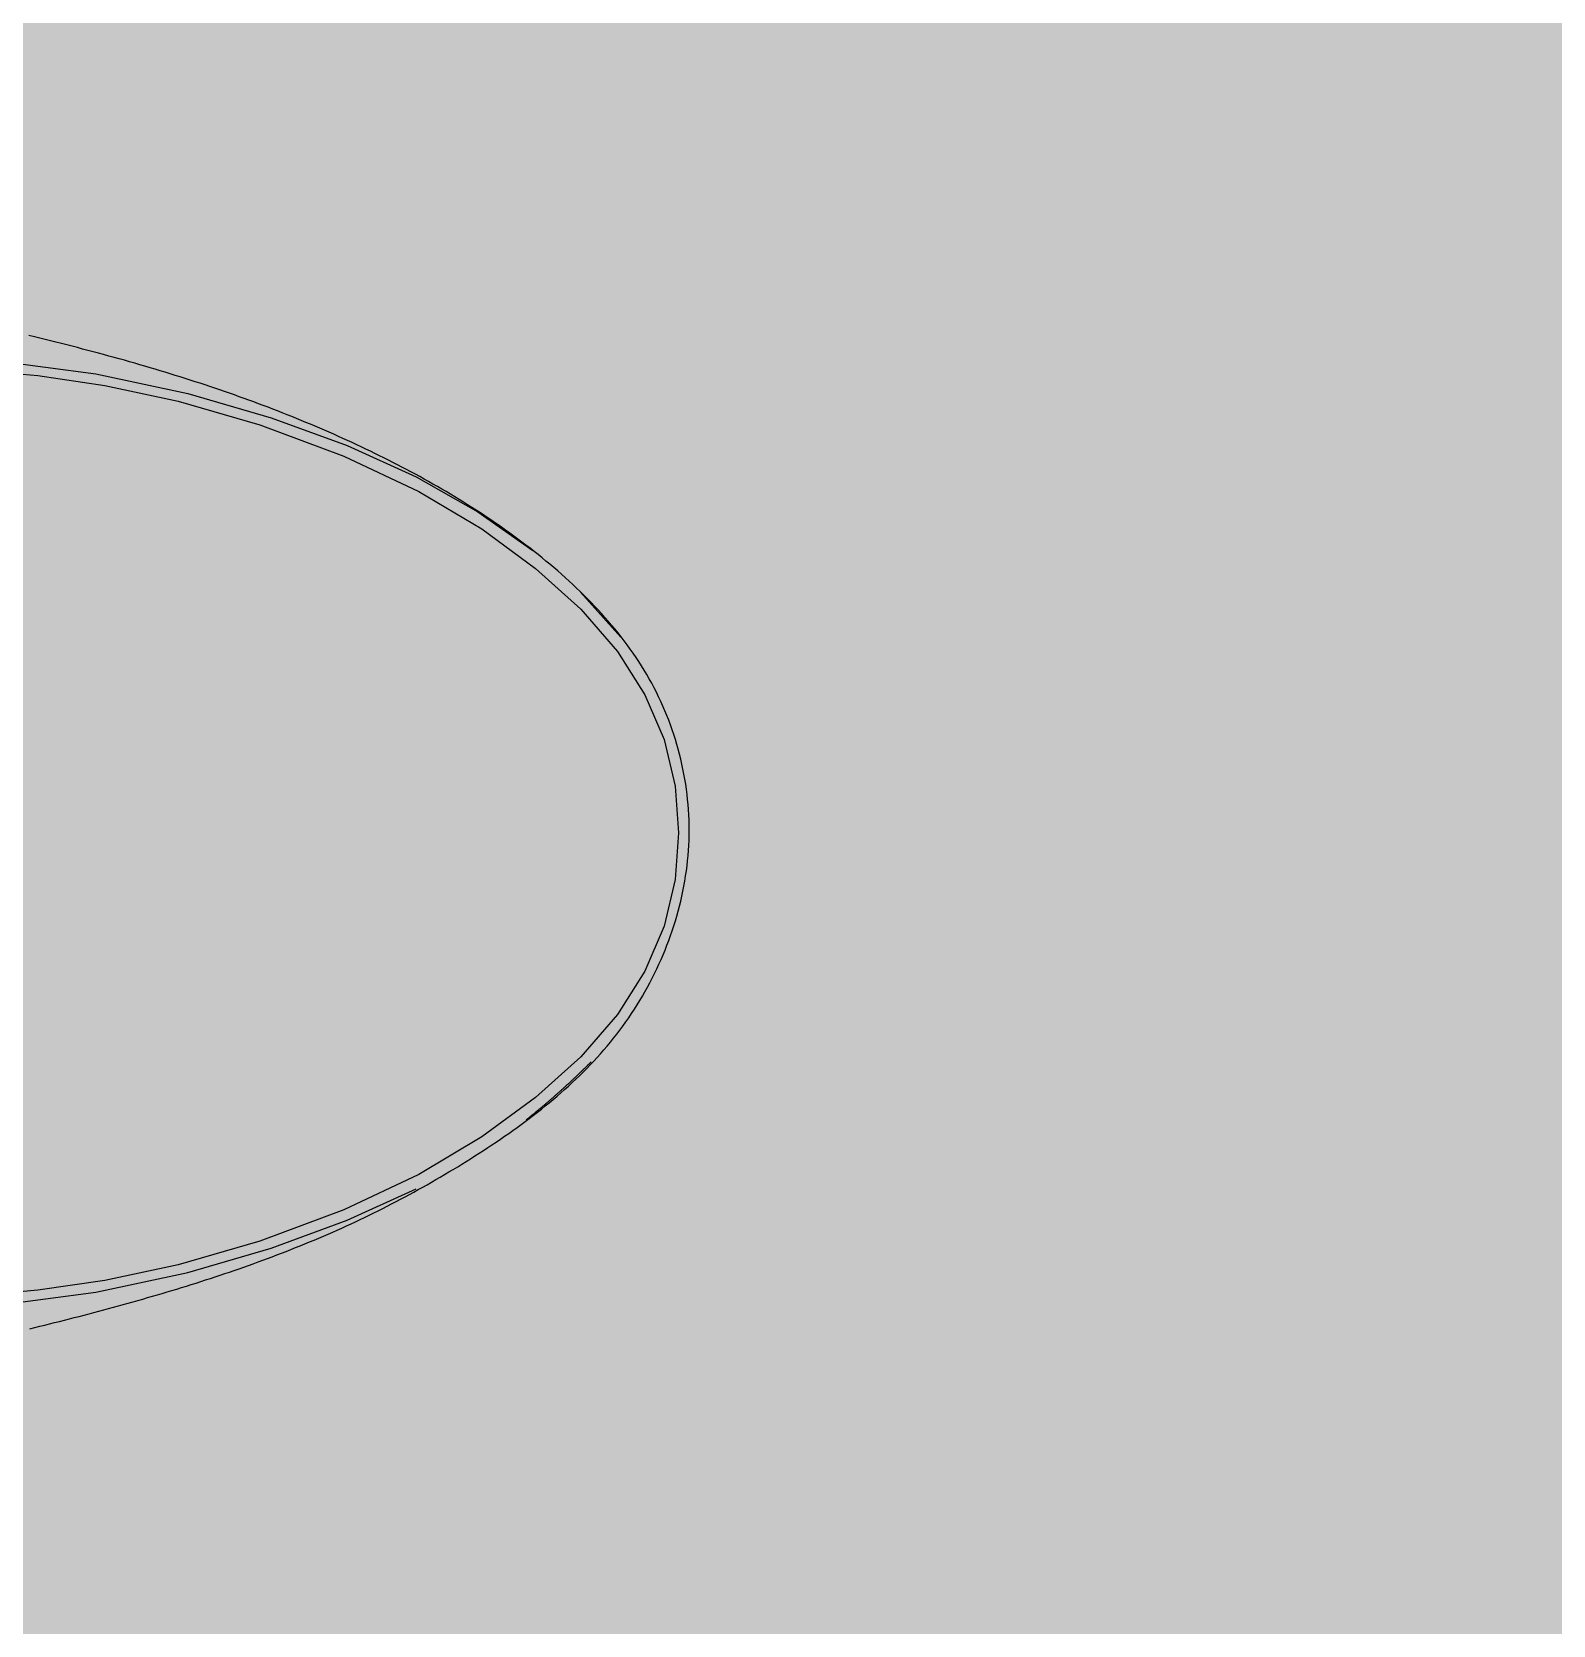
# Model space of a CAD drawing. Extents: x -523 to 13143, y -735 to 8898.
# Drawn here: x 2638 to 3249, y 1103 to 1742 of the extents above; entities that cross this region are included whole.
import ezdxf

# ---------------------------------------------------------------- set-up
doc = ezdxf.new("R2010")
doc.units = 0
doc.layers.get('0').update_dxf_attribs({"color": 231, "linetype": 'CONTINUOUS'})
doc.layers.add('A-EQPM', color=127, linetype='CONTINUOUS')
doc.layers.add('A-PATT', color=252, linetype='CONTINUOUS')

# ---------------------------------------------------------------- blocks, each defined once
blk = doc.blocks.new('S1_BONCAU_I1')
blk.add_line((-96.52, 692.81), (-78.58, 708.95))
at = {"flags": 128}
for points in [[(-185.67, 450.32), (-183.44, 475.06), (-179.46, 501.97), (-173.16, 531.36), (-163.72, 564.2), (-151.18, 597.86), (-136.93, 627.98), (-121.92, 653.22), (-106.12, 674.74), (-89.73, 692.89), (-72.81, 707.57), (-55.41, 718.65), (-37.43, 726.29), (-18.71, 730.73), (0, 732.12), (18.71, 730.73), (37.43, 726.29), (55.41, 718.65), (72.81, 707.57), (89.73, 692.89), (106.12, 674.74), (121.92, 653.22), (136.93, 627.98), (151.18, 597.86), (163.72, 564.2), (173.16, 531.36), (179.46, 501.97), (183.44, 475.06), (185.67, 450.32)], [(-189.1, 364.5), (-191.5, 413.02), (-189.52, 457.82), (-184.15, 498.37), (-176.28, 535.2), (-166.53, 568.68), (-155.35, 599.16), (-142.78, 626.8), (-128.76, 651.65), (-113.29, 673.66)], [(189.1, 364.5), (191.5, 413.02), (189.51, 457.82), (184.15, 498.37), (176.28, 535.2), (166.53, 568.68), (155.35, 599.16), (142.78, 626.8)]]:
    blk.add_lwpolyline(points, dxfattribs=at)
for points in [[(198.86, 471.92, 0), (198.37, 473.9, 0), (197.88, 475.88, 0), (197.39, 477.86, 0), (196.9, 479.84, 0), (196.4, 481.81, 0), (195.9, 483.79, 0), (195.4, 485.77, 0), (194.9, 487.74, 0), (194.39, 489.72, 0), (193.88, 491.69, 0), (193.37, 493.66, 0), (192.85, 495.63, 0), (192.33, 497.6, 0), (191.81, 499.56, 0), (191.28, 501.53, 0), (190.75, 503.5, 0), (190.22, 505.46, 0), (189.69, 507.42, 0), (189.15, 509.38, 0), (188.6, 511.34, 0), (188.05, 513.29, 0), (187.5, 515.25, 0), (186.95, 517.2, 0), (186.39, 519.15, 0), (185.82, 521.1, 0), (185.25, 523.05, 0), (184.68, 524.99, 0), (184.1, 526.94, 0), (183.52, 528.88, 0), (182.93, 530.82, 0), (182.34, 532.75, 0), (181.74, 534.69, 0), (181.13, 536.62, 0), (180.53, 538.55, 0), (179.91, 540.48, 0), (179.29, 542.41, 0), (178.67, 544.33, 0), (178.04, 546.25, 0), (177.4, 548.17, 0), (176.76, 550.09, 0), (176.11, 552, 0), (175.45, 553.91, 0), (174.79, 555.82, 0), (174.12, 557.73, 0), (173.45, 559.63, 0), (172.77, 561.53, 0), (172.08, 563.43, 0), (171.39, 565.32, 0), (170.69, 567.21, 0), (169.98, 569.1, 0), (169.26, 570.99, 0), (168.54, 572.87, 0), (167.81, 574.75, 0), (167.07, 576.63, 0), (166.33, 578.5, 0), (165.58, 580.37, 0), (164.82, 582.24, 0), (164.05, 584.1, 0), (163.27, 585.96, 0), (162.49, 587.82, 0), (161.7, 589.67, 0), (160.9, 591.52, 0), (160.09, 593.37, 0), (159.27, 595.21, 0), (158.45, 597.05, 0), (157.61, 598.88, 0), (156.77, 600.72, 0), (155.92, 602.54, 0), (155.06, 604.37, 0), (154.19, 606.19, 0), (153.31, 608.01, 0), (152.42, 609.82, 0), (151.53, 611.63, 0), (150.62, 613.43, 0), (149.71, 615.23, 0), (148.78, 617.03, 0), (147.85, 618.82, 0), (146.91, 620.61, 0), (145.96, 622.4, 0), (145, 624.18, 0), (144.03, 625.96, 0), (143.05, 627.73, 0), (142.07, 629.5, 0), (141.07, 631.27, 0), (140.07, 633.03, 0), (139.05, 634.78, 0), (138.03, 636.54, 0), (137, 638.29, 0), (135.96, 640.03, 0), (134.92, 641.77, 0), (133.86, 643.51, 0), (132.79, 645.24, 0), (131.72, 646.97, 0), (130.64, 648.7, 0), (129.55, 650.42, 0), (128.45, 652.13, 0), (127.34, 653.84, 0), (126.22, 655.55, 0), (125.1, 657.25, 0), (123.96, 658.95, 0), (122.81, 660.64, 0), (121.66, 662.32, 0), (120.49, 664, 0), (119.31, 665.66, 0), (118.12, 667.32, 0), (116.92, 668.98, 0), (115.71, 670.62, 0), (114.49, 672.25, 0), (113.25, 673.87, 0), (112, 675.48, 0), (110.74, 677.09, 0), (109.47, 678.67, 0), (108.18, 680.25, 0), (106.88, 681.82, 0), (105.56, 683.37, 0), (104.23, 684.91, 0), (102.89, 686.43, 0), (101.53, 687.94, 0), (100.15, 689.44, 0), (98.76, 690.92, 0), (97.35, 692.38, 0), (95.93, 693.83, 0), (94.49, 695.26, 0), (93.03, 696.67, 0), (91.56, 698.07, 0), (90.07, 699.45, 0), (88.56, 700.81, 0), (87.03, 702.15, 0), (85.49, 703.47, 0), (83.93, 704.77, 0), (82.34, 706.05, 0), (80.74, 707.31, 0), (79.12, 708.54, 0), (77.48, 709.76, 0), (75.82, 710.95, 0), (74.14, 712.12, 0), (72.44, 713.27, 0), (70.73, 714.39, 0), (68.99, 715.49, 0), (67.24, 716.57, 0), (65.47, 717.62, 0), (63.69, 718.64, 0), (61.89, 719.64, 0), (60.07, 720.62, 0), (58.24, 721.57, 0), (56.4, 722.49, 0), (54.54, 723.39, 0), (52.67, 724.26, 0), (50.78, 725.1, 0), (48.89, 725.92, 0), (46.98, 726.71, 0), (45.06, 727.47, 0), (43.13, 728.2, 0), (41.19, 728.9, 0), (39.23, 729.57, 0), (37.27, 730.22, 0), (35.3, 730.83, 0), (33.32, 731.41, 0), (31.34, 731.97, 0), (29.34, 732.49, 0), (27.34, 732.98, 0), (25.33, 733.44, 0), (23.32, 733.87, 0), (21.3, 734.26, 0), (19.27, 734.63, 0), (17.24, 734.96, 0), (15.21, 735.26, 0), (13.17, 735.52, 0), (11.13, 735.75, 0), (9.09, 735.95, 0), (7.04, 736.11, 0), (4.99, 736.23, 0), (2.94, 736.32, 0), (0.89, 736.38, 0), (-1.16, 736.4, 0), (-3.21, 736.38, 0), (-5.26, 736.33, 0), (-7.31, 736.24, 0), (-9.36, 736.12, 0), (-11.4, 735.96, 0), (-13.44, 735.77, 0), (-15.48, 735.54, 0), (-17.51, 735.28, 0), (-19.54, 734.99, 0), (-21.57, 734.66, 0), (-23.58, 734.29, 0), (-25.6, 733.9, 0), (-27.6, 733.47, 0), (-29.6, 733.01, 0), (-31.58, 732.51, 0), (-33.56, 731.99, 0), (-35.53, 731.43, 0), (-37.49, 730.84, 0), (-39.44, 730.22, 0), (-41.38, 729.56, 0), (-43.31, 728.88, 0), (-45.22, 728.16, 0), (-47.12, 727.42, 0), (-49.01, 726.64, 0), (-50.88, 725.83, 0), (-52.74, 725, 0), (-54.59, 724.13, 0), (-56.42, 723.24, 0), (-58.23, 722.31, 0), (-60.02, 721.36, 0), (-61.8, 720.37, 0), (-63.56, 719.36, 0), (-65.3, 718.32, 0), (-67.03, 717.26, 0), (-68.74, 716.16, 0), (-70.43, 715.05, 0), (-72.11, 713.9, 0), (-73.77, 712.74, 0), (-75.41, 711.55, 0), (-77.04, 710.33, 0), (-78.65, 709.1, 0), (-80.25, 707.84, 0), (-81.83, 706.56, 0), (-83.39, 705.25, 0), (-84.94, 703.93, 0), (-86.47, 702.59, 0), (-87.99, 701.23, 0), (-89.5, 699.85, 0), (-90.99, 698.46, 0), (-92.46, 697.04, 0), (-93.92, 695.61, 0), (-95.37, 694.16, 0), (-96.8, 692.7, 0), (-98.22, 691.22, 0), (-99.62, 689.73, 0), (-101.01, 688.22, 0), (-102.38, 686.7, 0), (-103.75, 685.17, 0), (-105.09, 683.63, 0), (-106.43, 682.07, 0), (-107.75, 680.51, 0), (-109.06, 678.93, 0), (-110.36, 677.35, 0), (-111.64, 675.75, 0), (-112.91, 674.15, 0), (-114.17, 672.54, 0), (-115.42, 670.92, 0), (-116.65, 669.29, 0), (-117.87, 667.66, 0), (-119.08, 666.02, 0), (-120.28, 664.37, 0), (-121.47, 662.72, 0), (-122.64, 661.05, 0), (-123.8, 659.39, 0), (-124.95, 657.71, 0), (-126.09, 656.03, 0), (-127.22, 654.34, 0), (-128.34, 652.65, 0), (-129.45, 650.95, 0), (-130.55, 649.24, 0), (-131.63, 647.52, 0), (-132.71, 645.81, 0), (-133.77, 644.08, 0), (-134.83, 642.35, 0), (-135.87, 640.61, 0), (-136.91, 638.87, 0), (-137.93, 637.12, 0), (-138.95, 635.37, 0), (-139.96, 633.61, 0), (-140.95, 631.85, 0), (-141.94, 630.08, 0), (-142.91, 628.3, 0), (-143.88, 626.53, 0), (-144.84, 624.74, 0), (-145.79, 622.96, 0), (-146.74, 621.16, 0), (-147.67, 619.37, 0), (-148.59, 617.56, 0), (-149.51, 615.76, 0), (-150.42, 613.95, 0), (-151.32, 612.13, 0), (-152.21, 610.32, 0), (-153.09, 608.49, 0), (-153.97, 606.67, 0), (-154.84, 604.84, 0), (-155.7, 603.01, 0), (-156.55, 601.17, 0), (-157.4, 599.33, 0), (-158.24, 597.49, 0), (-159.07, 595.64, 0), (-159.89, 593.79, 0), (-160.71, 591.93, 0), (-161.52, 590.08, 0), (-162.32, 588.21, 0), (-163.12, 586.35, 0), (-163.91, 584.47, 0), (-164.69, 582.6, 0), (-165.47, 580.72, 0), (-166.24, 578.84, 0), (-167, 576.95, 0), (-167.75, 575.06, 0), (-168.51, 573.16, 0), (-169.25, 571.26, 0), (-169.99, 569.35, 0), (-170.72, 567.44, 0), (-171.44, 565.53, 0), (-172.16, 563.61, 0), (-172.88, 561.69, 0), (-173.58, 559.76, 0), (-174.29, 557.82, 0), (-174.98, 555.88, 0), (-175.67, 553.94, 0), (-176.36, 551.99, 0), (-177.04, 550.04, 0), (-177.71, 548.08, 0), (-178.38, 546.12, 0), (-179.04, 544.15, 0), (-179.7, 542.17, 0), (-180.35, 540.19, 0), (-181, 538.21, 0), (-181.64, 536.22, 0), (-182.28, 534.22, 0), (-182.91, 532.22, 0), (-183.54, 530.21, 0), (-184.16, 528.2, 0), (-184.78, 526.18, 0), (-185.4, 524.16, 0), (-186.01, 522.13, 0), (-186.61, 520.09, 0), (-187.21, 518.05, 0), (-187.81, 516, 0), (-188.4, 513.95, 0), (-188.99, 511.89, 0), (-189.57, 509.82, 0), (-190.15, 507.75, 0), (-190.73, 505.67, 0), (-191.3, 503.59, 0), (-191.87, 501.5, 0), (-192.44, 499.4, 0), (-193, 497.3, 0), (-193.55, 495.18, 0), (-194.11, 493.07, 0), (-194.66, 490.94, 0), (-195.21, 488.81, 0), (-195.75, 486.68, 0), (-196.29, 484.53, 0), (-196.83, 482.38, 0), (-197.36, 480.22, 0), (-197.89, 478.06, 0), (-198.42, 475.88, 0), (-198.95, 473.71, 0), (-199.47, 471.52, 0)], [(115.01, 671.05, 0), (114.84, 671.27, 0), (114.67, 671.49, 0), (114.5, 671.7, 0), (114.33, 671.91, 0), (114.15, 672.13, 0), (113.98, 672.34, 0), (113.81, 672.56, 0), (113.64, 672.77, 0), (113.46, 672.99, 0), (113.29, 673.2, 0), (113.12, 673.41, 0), (112.94, 673.63, 0), (112.77, 673.84, 0), (112.6, 674.05, 0), (112.42, 674.27, 0), (112.25, 674.48, 0), (112.08, 674.69, 0), (111.9, 674.91, 0), (111.73, 675.12, 0), (111.55, 675.33, 0), (111.38, 675.54, 0), (111.2, 675.75, 0), (111.03, 675.97, 0), (110.85, 676.18, 0), (110.68, 676.39, 0), (110.5, 676.6, 0), (110.32, 676.81, 0), (110.15, 677.02, 0), (109.97, 677.23, 0), (109.8, 677.45, 0), (109.62, 677.65, 0), (109.44, 677.87, 0), (109.26, 678.08, 0), (109.09, 678.29, 0), (108.91, 678.5, 0), (108.73, 678.71, 0), (108.55, 678.91, 0), (108.37, 679.12, 0), (108.2, 679.33, 0), (108.02, 679.54, 0), (107.84, 679.75, 0), (107.66, 679.96, 0), (107.48, 680.17, 0), (107.3, 680.38, 0), (107.12, 680.59, 0), (106.94, 680.79, 0), (106.76, 681, 0), (106.58, 681.21, 0), (106.4, 681.42, 0), (106.22, 681.62, 0), (106.04, 681.83, 0), (105.86, 682.04, 0), (105.68, 682.25, 0), (105.5, 682.45, 0), (105.32, 682.66, 0), (105.13, 682.87, 0), (104.95, 683.07, 0), (104.77, 683.28, 0), (104.59, 683.48, 0), (104.41, 683.69, 0), (104.22, 683.89, 0), (104.04, 684.1, 0), (103.86, 684.3, 0), (103.67, 684.51, 0), (103.49, 684.72, 0), (103.31, 684.92, 0), (103.12, 685.12, 0), (102.94, 685.33, 0), (102.76, 685.53, 0), (102.57, 685.74, 0), (102.39, 685.94, 0), (102.2, 686.14, 0), (102.02, 686.35, 0), (101.83, 686.55, 0), (101.65, 686.75, 0), (101.46, 686.96, 0), (101.28, 687.16, 0), (101.09, 687.36, 0), (100.91, 687.57, 0), (100.72, 687.77, 0), (100.53, 687.97, 0), (100.35, 688.17, 0), (100.16, 688.37, 0), (99.97, 688.58, 0), (99.79, 688.78, 0), (99.6, 688.98, 0), (99.41, 689.18, 0), (99.22, 689.38, 0), (99.04, 689.58, 0), (98.85, 689.78, 0), (98.66, 689.98, 0), (98.47, 690.18, 0), (98.28, 690.38, 0), (98.09, 690.58, 0), (97.9, 690.78, 0), (97.72, 690.98, 0), (97.53, 691.18, 0), (97.34, 691.38, 0), (97.15, 691.58, 0), (96.96, 691.78, 0), (96.77, 691.98, 0), (96.58, 692.18, 0), (96.39, 692.38, 0), (96.2, 692.57, 0), (96.01, 692.77, 0), (95.81, 692.97, 0), (95.62, 693.17, 0), (95.43, 693.37, 0), (95.24, 693.56, 0), (95.05, 693.76, 0), (94.86, 693.96, 0), (94.67, 694.15, 0), (94.47, 694.35, 0), (94.28, 694.55, 0), (94.09, 694.74, 0), (93.9, 694.94, 0), (93.7, 695.13, 0), (93.51, 695.33, 0), (93.32, 695.53, 0), (93.12, 695.72, 0), (92.93, 695.92, 0), (92.74, 696.11, 0), (92.54, 696.31, 0), (92.35, 696.5, 0), (92.15, 696.7, 0), (91.96, 696.89, 0), (91.76, 697.09, 0)]]:
    blk.add_polyline3d(points)
blk = doc.blocks.new('*U114')
at = {"layer": 'A-PATT', "color": 254, "linetype": 'CONTINUOUS', "extrusion": (0, 0, -1)}
for points in [[(-218.36, 1831.11), (-8493.36, 1126.47), (-218.36, 1126.47)], [(-218.36, 1831.11), (-8493.36, 1831.11), (-8493.36, 1126.47)], [(-2038.02, 1126.47), (-8493.36, 1126.24), (-2573.17, 1126.24)], [(-2038.02, 1126.47), (-8493.36, 1126.47), (-8493.36, 1126.24)], [(-2573.17, 1126.24), (-8493.36, -28.88), (-2578.51, -28.88)], [(-2573.17, 1126.24), (-8493.36, 1126.24), (-8493.36, -28.88)]]:
    blk.add_solid(points, dxfattribs=at)

msp = doc.modelspace()

# ---------------------------------------------------------------- block references
at = {"layer": 'A-EQPM', "rotation": 270}
msp.add_blockref('S1_BONCAU_I1', (2165.75, 1421.11), dxfattribs=at)
at = {"layer": 'A-PATT', "color": 254, "linetype": 'CONTINUOUS'}
msp.add_blockref('*U114', (0, 0), dxfattribs=at)

doc.saveas('drawing.dxf')
